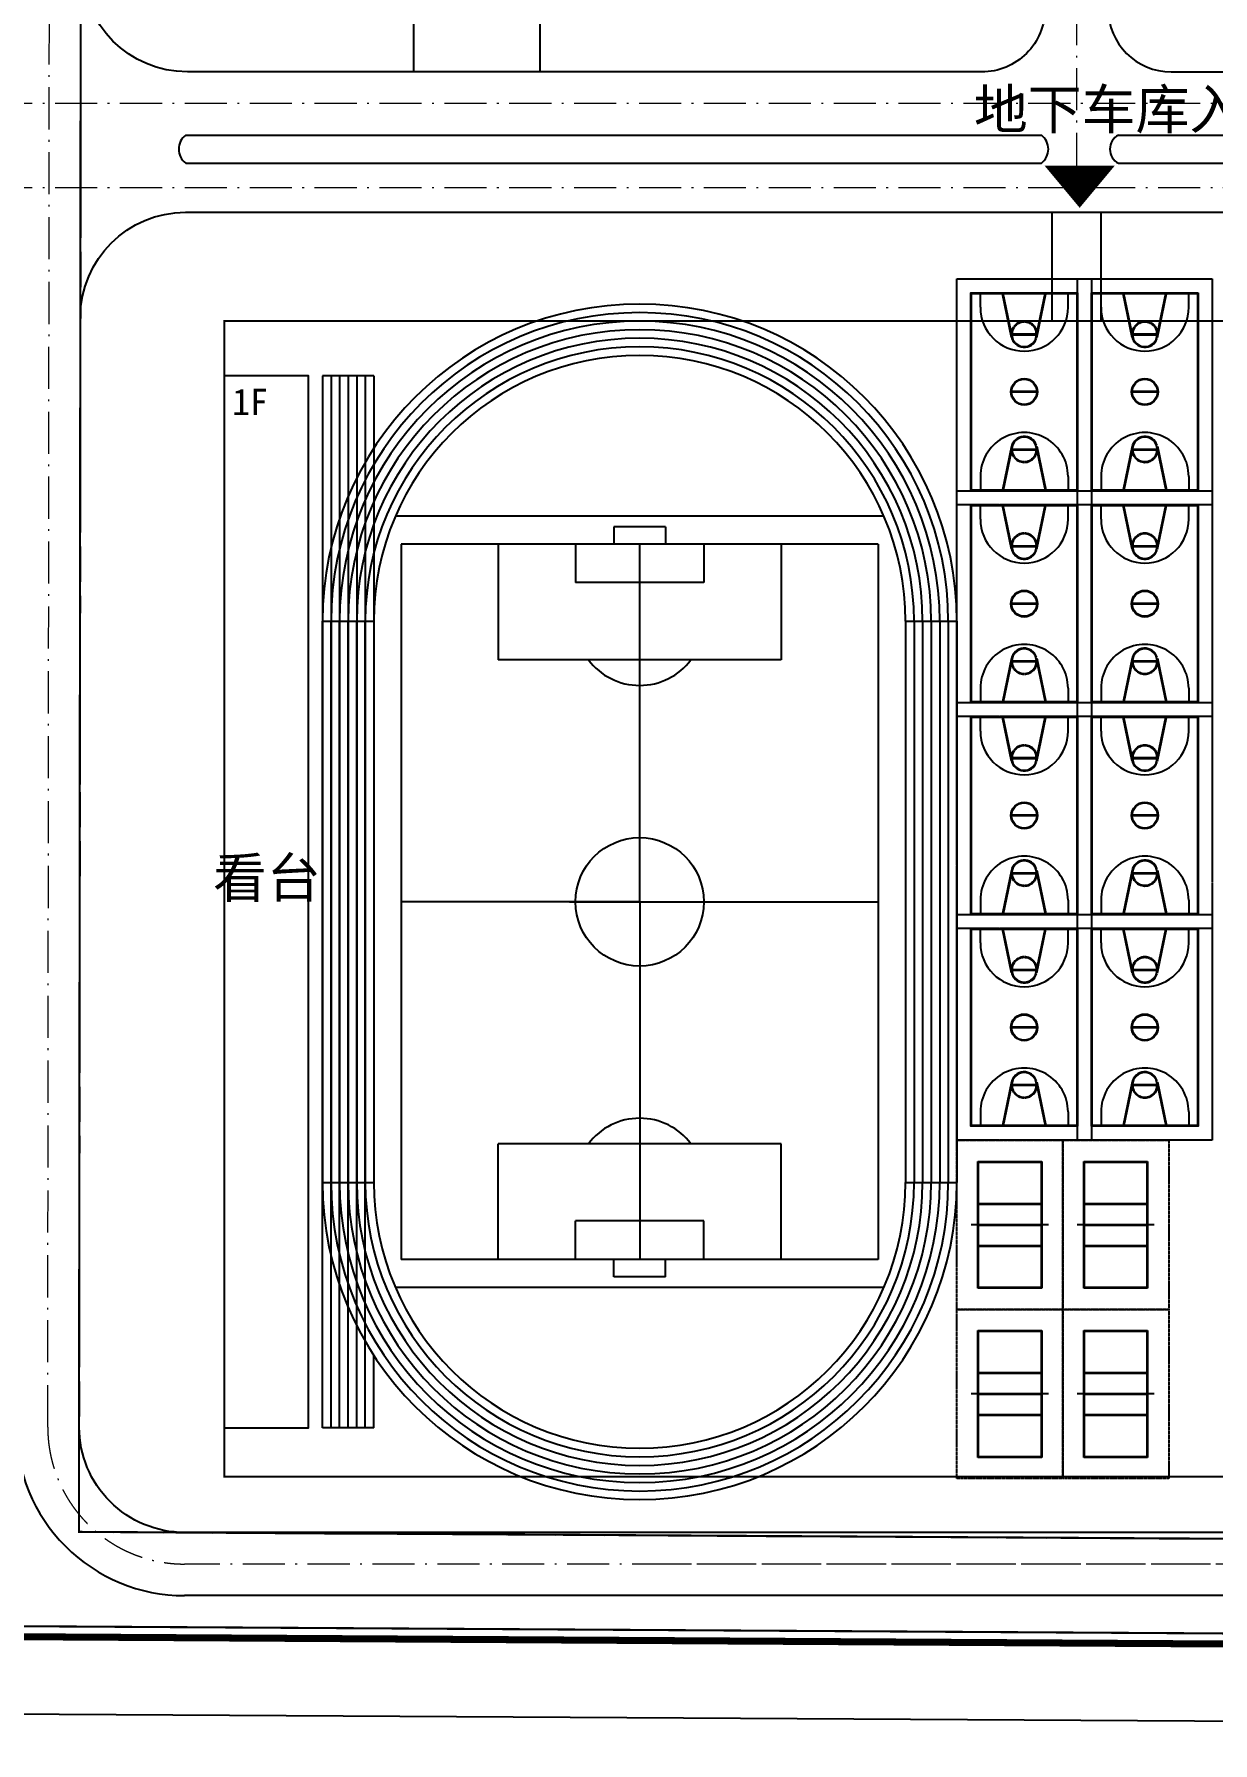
# Model space of a CAD drawing. Extents: x 11113384 to 13069430, y 3172370 to 5201108.
# Drawn here: x 11770957 to 11938986, y 4059782 to 4303363 of the extents above; entities that cross this region are included whole.
import ezdxf

# ---------------------------------------------------------------- set-up
doc = ezdxf.new("R2010")
doc.units = 0
for name, pattern in [('ACAD_ISO05W100', [34, 24, -3, 0.5, -3, 0.5, -3]), ('ACAD_ISO10W100', [18.5, 12, -3, 0.5, -3]), ('C2', [13.5, 10, -1.5, 0.5, -1.5]), ('CENTER2', [28.575, 19.05, -3.175, 3.175, -3.175]), ('CONTINOUS', [0]), ('DASH', [0.35, 0.25, -0.1]), ('DASHED', [19.05, 12.7, -6.35])]:
    doc.linetypes.add(name, pattern=pattern)
for name, color, linetype in [('--景观', 3, 'CONTINUOUS'), ('1道路红线', 1, 'CONTINUOUS'), ('_A01-文字', 7, 'CONTINUOUS'), ('_A11-总平面-小品', 104, 'CONTINUOUS'), ('_A11-总平面-建筑轮廓', 2, 'DASHED'), ('_A11-总平面-绿地', 3, 'CONTINUOUS'), ('_A11-总平面-道路', 4, 'CONTINUOUS'), ('SPORT', 251, 'CONTINUOUS')]:
    doc.layers.add(name, color=color, linetype=linetype)
for name, color, linetype, lineweight in [('-道路中心线', 1, 'ACAD_ISO10W100', 13), ('00用地红线', 1, 'CONTINUOUS', 13), ('LH', 3, 'CONTINUOUS', 15)]:
    doc.layers.add(name, color=color, linetype=linetype, lineweight=lineweight)
doc.styles.add('_黑体', font='simhei.ttf')

# ---------------------------------------------------------------- blocks, each defined once
blk = doc.blocks.new('$plan$00002333')
at = {"layer": '_A11-总平面-小品'}
for p, q in [((-14000, -7500), (-14000, 7500)), ((-14000, 7500), (14000, 7500)), ((14000, 7500), (14000, -7500)), ((-12050, 6250), (-14000, 6250)), ((12050, 6250), (14000, 6250)), ((-8537, 1870), (-14000, 3000)), ((-7767, 1799), (-13980, 3098)), ((7767, 1799), (13980, 3098)), ((8537, 1870), (14000, 3000)), ((-10050, 30), (-9950, 30)), ((-9854, 828), (-9764, 785)), ((-9832, 873), (-9743, 826)), ((-9309, 1481), (-9249, 1401)), ((-9269, 1511), (-9208, 1431)), ((-8250, 1749), (-8250, -1749)), ((-8150, 1749), (-8150, -1749)), ((-50, -1800), (-50, 1798)), ((50, -1800), (50, 1798)), ((8150, 1749), (8150, -1749)), ((8250, 1749), (8250, -1749)), ((9269, 1511), (9208, 1431)), ((9309, 1481), (9249, 1401)), ((9832, 873), (9743, 826)), ((9854, 828), (9764, 785)), ((10050, 30), (9950, 30)), ((-8537, -1870), (-14000, -3000)), ((-7767, -1799), (-13980, -3098)), ((-10050, -20), (-9950, -20)), ((-9878, -781), (-9788, -734)), ((-9856, -826), (-9767, -780)), ((-9354, -1446), (-9293, -1366)), ((-9315, -1477), (-9254, -1397)), ((7767, -1799), (13980, -3098)), ((8537, -1870), (14000, -3000)), ((9315, -1477), (9254, -1397)), ((9315, -1477), (9254, -1397)), ((9354, -1446), (9293, -1366)), ((9856, -826), (9767, -780)), ((9878, -781), (9788, -734)), ((10050, -20), (9950, -20)), ((-12050, -6250), (-14000, -6250)), ((12050, -6250), (14000, -6250)), ((14000, -7500), (-14000, -7500))]:
    blk.add_line(p, q, dxfattribs=at)
blk.add_lwpolyline([(14100, -7600), (-14100, -7600), (-14100, 7600), (14100, 7600)], close=True, dxfattribs=at)
for radius in [1900, 1800]:
    blk.add_circle((0, 0), radius, dxfattribs=at)
for centre, radius, start, end in [((-12050, 0), 6250, 270, 90), ((12050, 0), 6250, 90, 270), ((-8200, 0), 1850, 153.40947, 179.08169), ((-8200, 0), 1750, 153.35711, 179.02555), ((-8200, 0), 1850, 126.81895, 151.86075), ((-8200, 0), 1750, 126.82803, 151.84807), ((-8200, 0), 1850, 100.22842, 125.27022), ((-8200, 0), 1750, 91.59175, 125.16318), ((-8200, 0), 1750, 271.59175, 88.40825), ((-8198, 1), 1849, 288.3314, 79.94984), ((8198, 1), 1849, 100.05016, 251.6686), ((8200, 0), 1750, 91.59175, 268.40825), ((8200, 0), 1750, 54.83682, 88.40825), ((8200, 0), 1850, 54.72978, 79.77158), ((8200, 0), 1750, 28.15193, 53.17197), ((8200, 0), 1850, 28.13925, 53.18105), ((8200, 0), 1750, 0.97445, 26.64289), ((8200, 0), 1850, 0.91831, 26.59053), ((-8200, 0), 1850, 180.63028, 204.95706), ((-8200, 0), 1750, 180.65761, 204.81547), ((-8200, 0), 1850, 206.50578, 231.40344), ((-8200, 0), 1750, 206.46263, 231.33819), ((-8200, 0), 1850, 232.95217, 259.77158), ((-8200, 0), 1750, 232.97527, 268.40825), ((8200, 0), 1750, 271.59175, 307.02473), ((8200, 0), 1850, 280.22842, 307.04783), ((8200, 0), 1750, 308.66181, 333.53737), ((8200, 0), 1850, 308.59656, 333.49422), ((8200, 0), 1750, 335.18453, 359.34239), ((8200, 0), 1850, 335.04294, 359.36972)]:
    blk.add_arc(centre, radius, start, end, dxfattribs=at)
blk = doc.blocks.new('HIUAHDISUAH')
at = {"layer": '_A11-总平面-小品', "linetype": 'CENTER2', "ltscale": 5}
blk.add_lwpolyline([(20083681, 16868233), (20102881, 16868233), (20102881, 16836033), (20083681, 16836033)], close=True, dxfattribs=at)
at = {"layer": '--景观', "rotation": 89.99999999999999}
blk.add_blockref('$plan$00002333', (20093281, 16852133), dxfattribs=at)
blk = doc.blocks.new('$plan$00002334')
at = {"layer": '_A11-总平面-小品'}
for p, q in [((0, -5909), (0, 5091)), ((-9050, -4959), (-9050, 4141)), ((-9050, 4141), (9050, 4141)), ((-8950, -4859), (-8950, 4041)), ((-8950, 4041), (-3050, 4041)), ((-3050, 4041), (-3050, -4859)), ((-2950, 4041), (-2950, -4859)), ((-2950, 4041), (-50, 4041)), ((-50, 4041), (-50, -4859)), ((50, 4041), (50, -4859)), ((50, 4041), (2950, 4041)), ((2950, 4041), (2950, -4859)), ((3050, 4041), (3050, -4859)), ((3050, 4041), (8950, 4041)), ((8950, 4041), (8950, -4859)), ((9050, 4141), (9050, -4959)), ((-3050, -4859), (-8950, -4859)), ((-50, -4859), (-2950, -4859)), ((2950, -4859), (50, -4859)), ((8950, -4859), (3050, -4859)), ((9050, -4959), (-9050, -4959))]:
    blk.add_line(p, q, dxfattribs=at)
at = {"layer": '_A11-总平面-小品', "linetype": 'DASH'}
blk.add_lwpolyline([(12050, -7959), (-12050, -7959), (-12050, 7141), (12050, 7141)], close=True, dxfattribs=at)
blk = doc.blocks.new('SFASFAS1')
at = {"layer": 'SPORT', "color": 4}
for p, q in [((4604888, 727791), (4597568, 727791)), ((4597568, 727791), (4597568, 612791)), ((4604888, 727791), (4604888, 717457)), ((4676786, 703791), (4608786, 703791)), ((4608786, 703791), (4608786, 601791)), ((4676786, 703791), (4676786, 601791)), ((4597568, 577791), (4597568, 692791)), ((4688004, 692791), (4688004, 612791)), ((4676786, 601791), (4608786, 601791)), ((4604888, 577791), (4604888, 588125)), ((4604888, 577791), (4597568, 577791))]:
    blk.add_line(p, q, dxfattribs=at)
at = {"layer": 'SPORT'}
for p, q in [((4598788, 727791), (4598788, 612791)), ((4600008, 727791), (4600008, 612791)), ((4601228, 727791), (4601228, 612791)), ((4602448, 727791), (4602448, 612791)), ((4603668, 727791), (4603668, 612791)), ((4604888, 721688), (4604888, 612790)), ((4677589, 707791), (4607983, 707791)), ((4646446, 706231), (4639126, 706231)), ((4639126, 706231), (4639126, 703791)), ((4646446, 706231), (4646446, 703791)), ((4622626, 703791), (4622626, 687291)), ((4622626, 703791), (4622626, 687291)), ((4633626, 703791), (4633626, 698291)), ((4642786, 652791), (4642786, 703791)), ((4651946, 703791), (4651946, 698291)), ((4662946, 703791), (4662946, 687291)), ((4651946, 698291), (4633626, 698291)), ((4597568, 692791), (4604888, 692791)), ((4598788, 577791), (4598788, 692791)), ((4600008, 577791), (4600008, 692791)), ((4601228, 577791), (4601228, 692791)), ((4602448, 577791), (4602448, 692791)), ((4603668, 577791), (4603668, 692791)), ((4680684, 692791), (4680684, 612791)), ((4680684, 692791), (4688004, 692791)), ((4680684, 692791), (4688004, 692791)), ((4681904, 692791), (4681904, 612791)), ((4683124, 692791), (4683124, 612791)), ((4684344, 692791), (4684344, 612791)), ((4685564, 692791), (4685564, 612791)), ((4686784, 692791), (4686784, 612791)), ((4662946, 687291), (4622626, 687291)), ((4642786, 652791), (4608786, 652791)), ((4632786, 652791), (4676786, 652791)), ((4642786, 652791), (4642786, 601791)), ((4622626, 601791), (4622626, 618291)), ((4662946, 618291), (4622626, 618291)), ((4662946, 601791), (4662946, 618291)), ((4597568, 612791), (4604888, 612791)), ((4680684, 612791), (4688004, 612791)), ((4680684, 612791), (4688004, 612791)), ((4633626, 601791), (4633626, 607291)), ((4651946, 607291), (4633626, 607291)), ((4651946, 601791), (4651946, 607291)), ((4639126, 599351), (4639126, 601791)), ((4646446, 599351), (4646446, 601791)), ((4646446, 599351), (4639126, 599351)), ((4677589, 597791), (4607983, 597791))]:
    blk.add_line(p, q, dxfattribs=at)
blk.add_circle((4642786, 652791), 9150, dxfattribs=at)
at = {"layer": 'SPORT', "color": 4}
for centre, start, end in [((4642786, 692791), 0, 179.99862), ((4642786, 612791), 180.00138, 0)]:
    blk.add_arc(centre, 45218, start, end, dxfattribs=at)
at = {"layer": 'SPORT'}
for centre, radius, start, end in [((4642786, 692791), 43998, 0, 179.99862), ((4642786, 692791), 42778, 0, 179.99862), ((4642786, 692791), 41558, 0, 179.99862), ((4642786, 692791), 40338, 0, 179.99862), ((4642786, 692791), 39118, 0, 179.99862), ((4642786, 692791), 37898, 0, 180), ((4642786, 692791), 9150, 216.94821, 323.05179), ((4642786, 612791), 9150, 36.94821, 143.05179), ((4642786, 612791), 43998, 180.00138, 0), ((4642786, 612791), 42778, 180.00138, 0), ((4642786, 612791), 41558, 180.00138, 0), ((4642786, 612791), 40338, 180.00138, 0), ((4642786, 612791), 39118, 180.00138, 0), ((4642786, 612791), 37898, 180, 0)]:
    blk.add_arc(centre, radius, start, end, dxfattribs=at)

msp = doc.modelspace()

# ---------------------------------------------------------------- linework, layer by layer
at = {"layer": '-道路中心线', "ltscale": 500}
for p, q in [((11919558, 4668535), (11919558, 4281474)), ((11772891, 4104789), (11773522, 4649058)), ((12399684, 4293474), (11736120, 4293474)), ((12399684, 4281474), (11735863, 4281474)), ((12380184, 4085266), (11792391, 4085266))]:
    msp.add_line(p, q, dxfattribs=at)
at = {"layer": '-道路中心线', "color": 12, "ltscale": 500, "flags": 128}
msp.add_lwpolyline([(11920003, 4284610, 10000, 0, 0), (11920003, 4278610, 0, 0, 0)], format="xyseb", dxfattribs=at)
at = {"layer": '-道路中心线', "ltscale": 500, "flags": 128}
msp.add_lwpolyline([(12179149, 4085266), (11855725, 4085266)], dxfattribs=at)
at = {"layer": '-道路中心线', "ltscale": 500}
msp.add_arc((11792391, 4104766), 19500, 179.93351, 270, dxfattribs=at)
at = {"layer": '00用地红线', "color": 12, "linetype": 'ACAD_ISO05W100', "lineweight": -3, "ltscale": 500, "const_width": 1000}
msp.add_lwpolyline([(12413741, 4426120), (12406266, 4426274), (12406767, 4450686), (12413944, 4450539), (12414040, 4480219), (12706768, 4479279), (12707265, 4634166), (12642874, 4634517, -0.1802801), (12559564, 4673822), (12520611, 4686864), (12481995, 4692439), (11763057, 4679035), (11762356, 4074946), (12412063, 4071035)], format="xyb", close=True, dxfattribs=at)
at = {"layer": '00用地红线', "color": 1, "linetype": 'ACAD_ISO05W100', "lineweight": -3, "ltscale": 500}
msp.add_lwpolyline([(12413741, 4426120), (12406266, 4426274), (12406767, 4450686), (12413944, 4450539), (12414040, 4480219), (12706768, 4479279), (12707265, 4634166), (12642874, 4634517, -0.1802801), (12559564, 4673822), (12520611, 4686864), (12481995, 4692439), (11763057, 4679035), (11762356, 4074946), (12412063, 4071035)], format="xyb", close=True, dxfattribs=at)
at = {"layer": '00用地红线', "color": 6, "linetype": 'C2', "lineweight": -3, "ltscale": 500, "const_width": 300}
msp.add_lwpolyline([(12412235, 4424651), (12404735, 4424805), (12405298, 4452217), (12412449, 4452070), (12412544, 4481723), (12705273, 4480784), (12705761, 4632674), (12642807, 4633018, -0.179691), (12558745, 4672514), (12520263, 4685399), (12481901, 4690937), (11764556, 4677563), (11763858, 4076437), (12410570, 4072544)], format="xyb", close=True, dxfattribs=at)
at = {"layer": '00用地红线', "color": 12, "linetype": 'C2', "lineweight": -3, "ltscale": 500, "const_width": 300}
msp.add_lwpolyline([(12677180, 4619329), (12642180, 4619520, -0.1748149), (12551422, 4660717), (12517092, 4672211), (12481019, 4677418), (11778002, 4664312), (11777335, 4089856), (12397096, 4086125), (12398634, 4411427), (12390923, 4411585), (12392040, 4465991), (12398955, 4465849), (12399050, 4495267), (12676779, 4494375), (12676779, 4619331)], format="xyb", dxfattribs=at)
at = {"layer": '00用地红线', "color": 1, "linetype": 'DASH', "lineweight": -3, "ltscale": 20000}
msp.add_lwpolyline([(12677180, 4619329), (12642180, 4619520, -0.1748149), (12551422, 4660717), (12517092, 4672211), (12481019, 4677418), (11778002, 4664312), (11777335, 4089856), (12397096, 4086125), (12398634, 4411427), (12390923, 4411585), (12392040, 4465991), (12398955, 4465849), (12399050, 4495267), (12676779, 4494375), (12676779, 4619331)], format="xyb", dxfattribs=at)
at = {"layer": '00用地红线', "color": 6, "linetype": 'DASHED', "lineweight": -3, "ltscale": 500, "const_width": 300}
for points in [[(11916058, 4262474), (11916058, 4277974)], [(11923058, 4262474), (11923058, 4277974)], [(12176649, 4212474), (12176649, 4262474), (11798058, 4262474), (11798058, 4097724), (12104649, 4097724)]]:
    msp.add_lwpolyline(points, dxfattribs=at)
at = {"layer": '1道路红线'}
msp.add_line((11766445, 4063921), (12454160, 4059782), dxfattribs=at)
at = {"layer": '_A11-总平面-建筑轮廓', "linetype": 'CONTINOUS', "ltscale": 5, "flags": 128}
msp.add_lwpolyline([(11798058, 4254674), (11798058, 4104674), (11810058, 4104674), (11810058, 4254674), (11798058, 4254674)], dxfattribs=at)
at = {"layer": '_A11-总平面-绿地', "ltscale": 5, "flags": 128}
for points in [[(11825058, 4312475), (11825057, 4297990)], [(11843057, 4312475), (11843056, 4297989)], [(11792574, 4288974), (11914542, 4288974)], [(11925542, 4288974), (12064826, 4288974)], [(11792574, 4284974), (11914542, 4284974)], [(11925542, 4284974), (12064826, 4284974)]]:
    msp.add_lwpolyline(points, dxfattribs=at)
at = {"layer": '_A11-总平面-绿地', "ltscale": 5}
for centre, radius, start, end in [((11794074, 4286974), 2500, 126.8699, 233.1301), ((11913042, 4286974), 2500, 306.8699, 53.1301), ((11926542, 4286974), 2236, 116.56505, 243.43495)]:
    msp.add_arc(centre, radius, start, end, dxfattribs=at)
at = {"layer": '_A11-总平面-道路', "ltscale": 5}
for p, q in [((11933057, 4297982), (12022057, 4297975)), ((12028058, 4080766), (11792391, 4080766))]:
    msp.add_line(p, q, dxfattribs=at)
at = {"layer": '_A11-总平面-道路', "ltscale": 5, "flags": 128}
for points in [[(11915058, 4591474), (11915058, 4306984, -0.4142358), (11906057, 4297984), (11792797, 4297992, -0.4141913), (11777798, 4312992), (11777798, 4649054, -0.4142358), (11792799, 4664054), (11906058, 4664045, -0.4141913), (11915058, 4655045), (11915058, 4600475)], [(11855725, 4089766), (11792391, 4089766, -0.4145535), (11777391, 4104784), (11777548, 4262991, -0.4138737), (11792548, 4277974), (11855803, 4277974)]]:
    msp.add_lwpolyline(points, format="xyb", dxfattribs=at)
for points in [[(11855803, 4277974), (12058826, 4277974)], [(12179149, 4089766), (11855725, 4089766)]]:
    msp.add_lwpolyline(points, dxfattribs=at)
at = {"layer": '_A11-总平面-道路', "ltscale": 5}
for centre, radius, start, end in [((11933058, 4306982), 9000, 180, 269.99564), ((11792391, 4104766), 24000, 179.93351, 270)]:
    msp.add_arc(centre, radius, start, end, dxfattribs=at)

# ---------------------------------------------------------------- block references
at = {"layer": '--景观'}
msp.add_blockref('SFASFAS1', (7214491, 3526882), dxfattribs=at)
at = {"layer": '_A11-总平面-道路'}
for p in [(-8181186, -12599759), (-8163986, -12599759), (-8181186, -12629959), (-8163986, -12629959), (-8181186, -12660159), (-8163986, -12660159), (-8181186, -12690359), (-8163986, -12690359)]:
    msp.add_blockref('HIUAHDISUAH', p, dxfattribs=at)
at = {"layer": 'LH', "rotation": 90.0000000000002}
for p in [(11909635, 4133624), (11924735, 4133624), (11909635, 4109524), (11924735, 4109524)]:
    msp.add_blockref('$plan$00002334', p, dxfattribs=at)

# ---------------------------------------------------------------- texts
at = {"layer": '_A01-文字', "style": '_黑体'}
for s, height, p in [('地下车库入口', 5632.9, (11904921, 4289853)), ('1F', 3755.3, (11799171, 4249062)), ('看台', 5632.9, (11796455, 4180300))]:
    msp.add_text(s, height=height, dxfattribs=at).set_placement(p)

doc.saveas('drawing.dxf')
